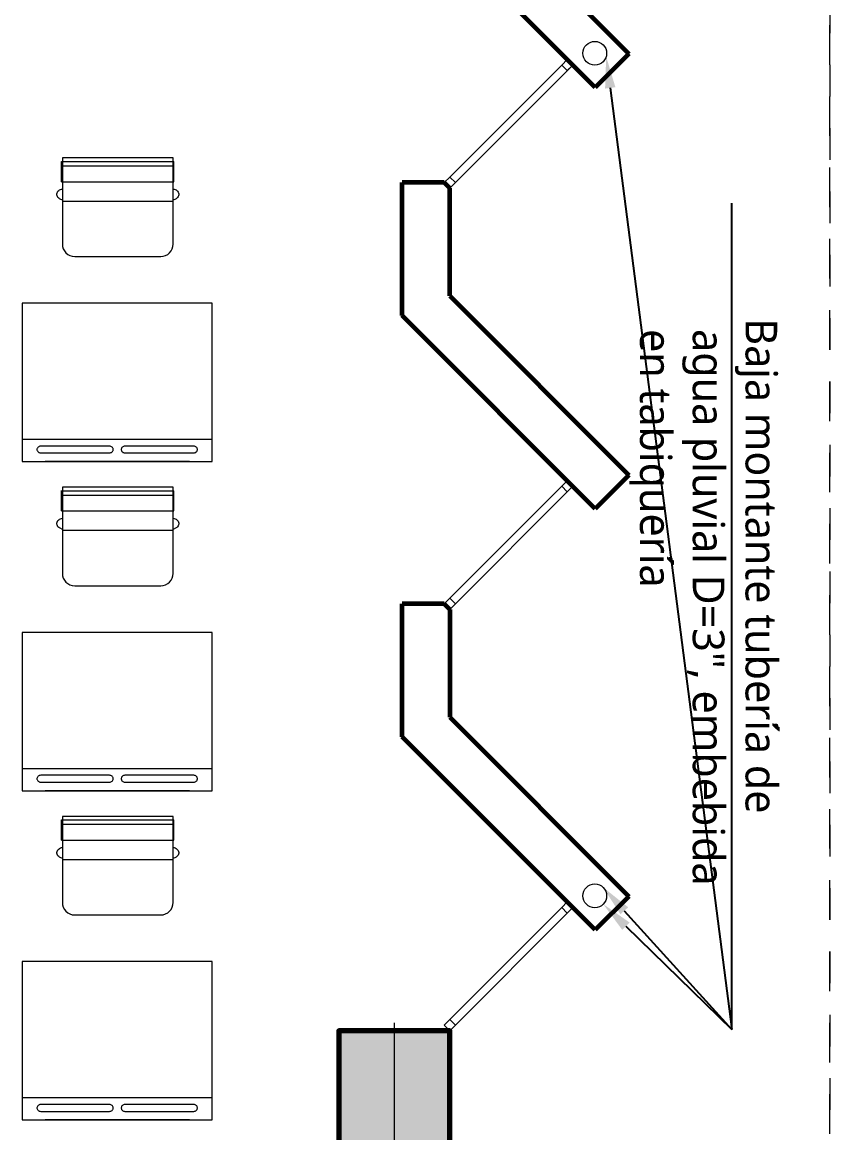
# Model space of a CAD drawing. Header units: millimetres. Extents: x 1 to 121, y 0 to 90.
# Drawn here: x 102.924 to 105.474, y 51.241 to 54.747 of the extents above; entities that cross this region are included whole.
import ezdxf
from ezdxf import colors
from ezdxf.entities.mleader import LeaderData, LeaderLine
from ezdxf.math import Vec2, Vec3

# ---------------------------------------------------------------- set-up
doc = ezdxf.new("R2010")
doc.units = ezdxf.units.MM
doc.linetypes.add('DASHED2', pattern=[0.375, 0.25, -0.125])
doc.linetypes.add('HIDDEN2', pattern=[0.1875, 0.125, -0.0625])
for name, color, linetype, lineweight in [('COLUMNAS 50', 32, 'Continuous', 70), ('Equipamiento SR', 23, 'Continuous', 0), ('Letras El', 9, 'Continuous', 5), ('letras sr', 7, 'Continuous', 5), ('Muros el', 144, 'Continuous', 60), ('proyecciones', 1, 'DASHED2', 5), ('tuberia de montantes', 10, 'Continuous', 0), ('Vanos', 140, 'Continuous', 5)]:
    doc.layers.add(name, color=color, linetype=linetype, lineweight=lineweight)
doc.layers.add('Mobiliario', color=7, linetype='Continuous', lineweight=0, true_color=0x7f7f7f)
doc.styles.add('Generales', font='trebuc.ttf', dxfattribs={"height": 0.1})

# ---------------------------------------------------------------- blocks, each defined once
blk = doc.blocks.new('Columna 1.10 x0.30')
at = {"true_color": 0xc7c8ca}
h = blk.add_hatch(color=9, dxfattribs=at)
h.dxf.hatch_style = 1
h.paths.add_polyline_path([(-234.8493, 113.8066), (-235.9493, 113.8066), (-235.9493, 113.4566), (-234.8493, 113.4566)])
h.paths.add_polyline_path([(-235.3906, 113.6316, -1), (-235.408, 113.6316, -1)], flags=16)
at = {"layer": 'COLUMNAS 50', "color": 1, "linetype": 'Continuous', "lineweight": 5}
for p, q in [((-235.3993, 113.8732), (-235.3993, 113.6932)), ((-235.9743, 113.6316), (-235.4443, 113.6316)), ((-234.8243, 113.6316), (-235.3543, 113.6316)), ((-235.3993, 113.5616), (-235.3993, 113.3816))]:
    blk.add_line(p, q, dxfattribs=at)
at = {"layer": 'COLUMNAS 50', "linetype": 'Continuous'}
blk.add_lwpolyline([(-235.9493, 113.4566), (-234.8493, 113.4566), (-234.8493, 113.8066), (-235.9493, 113.8066)], close=True, dxfattribs=at)
at = {"layer": 'COLUMNAS 50', "color": 1, "linetype": 'Continuous', "lineweight": 5}
blk.add_circle((-235.3993, 113.6316), 0.00871, dxfattribs=at)
blk.add_point((-235.3993, 113.6316), dxfattribs=at)
blk = doc.blocks.new('A$C3A47622C')
at = {"layer": 'Mobiliario', "linetype": 'Continuous'}
for p, q in [((0.0251, 0.3696), (0.0111, 0.3696)), ((0.0111, 0.015), (0.0111, 0.3696)), ((0.0752, 0.3696), (0.0251, 0.3696)), ((0.0251, 0.015), (0.0251, 0.3696)), ((0.0752, 0.015), (0.0752, 0.3696)), ((0.0983, 0.3673), (0.0987, 0.37)), ((0.0987, 0.37), (0.0997, 0.3732)), ((0.0997, 0.3732), (0.1012, 0.3762)), ((0.1012, 0.3762), (0.1031, 0.3788)), ((0.1031, 0.3788), (0.1053, 0.381)), ((0.1053, 0.381), (0.1079, 0.3828)), ((0.1079, 0.3828), (0.1107, 0.384)), ((0.1107, 0.384), (0.1136, 0.3846)), ((0.1136, 0.3846), (0.1165, 0.3846)), ((0.1165, 0.3846), (0.1194, 0.384)), ((0.1194, 0.384), (0.1222, 0.3828)), ((0.1222, 0.3828), (0.1248, 0.381)), ((0.1248, 0.381), (0.127, 0.3788)), ((0.127, 0.3788), (0.1289, 0.3762)), ((0.1289, 0.3762), (0.1297, 0.3747)), ((0.1297, 0.3747), (0.1333, 0.3673)), ((0.0752, 0.015), (0.0108, 0.015)), ((0.0987, 0.0146), (0.0983, 0.0173)), ((0.0997, 0.0113), (0.0987, 0.0146)), ((0.1012, 0.0084), (0.0997, 0.0113)), ((0.1031, 0.0057), (0.1012, 0.0084)), ((0.1053, 0.0035), (0.1031, 0.0057)), ((0.1079, 0.0018), (0.1053, 0.0035)), ((0.1107, 0.0006), (0.1079, 0.0018)), ((0.1136, 0), (0.1107, 0.0006)), ((0.1165, 0), (0.1136, 0)), ((0.1194, 0.0006), (0.1165, 0)), ((0.1222, 0.0018), (0.1194, 0.0006)), ((0.1248, 0.0035), (0.1222, 0.0018)), ((0.127, 0.0057), (0.1248, 0.0035)), ((0.1289, 0.0084), (0.127, 0.0057)), ((0.1297, 0.0099), (0.1289, 0.0084)), ((0.1333, 0.0173), (0.1297, 0.0099))]:
    blk.add_line(p, q, dxfattribs=at)
at = {"layer": 'Mobiliario'}
blk.add_line((0.1361, 0.0173), (0.1361, 0.3673), dxfattribs=at)
at = {"layer": 'Mobiliario', "linetype": 'Continuous'}
blk.add_lwpolyline([(0, 0.0173), (0.2722, 0.0173, 0.414214), (0.3111, 0.0562), (0.3111, 0.3284, 0.414214), (0.2722, 0.3673), (0, 0.3673), (0, 0.0173)], format="xyb", dxfattribs=at)

msp = doc.modelspace()

# ---------------------------------------------------------------- linework, layer by layer
at = {"layer": 'Equipamiento SR', "linetype": 'Continuous'}
for p, q in [((102.9241, 53.8599), (102.9241, 53.3599)), ((103.5241, 53.8599), (102.9241, 53.8599)), ((103.5241, 53.3599), (103.5241, 53.8599)), ((102.9241, 53.4304), (103.5241, 53.4304)), ((102.9719, 53.4024), (102.9712, 53.4006)), ((102.9731, 53.4041), (102.9719, 53.4024)), ((102.9745, 53.4055), (102.9731, 53.4041)), ((102.9762, 53.4067), (102.9745, 53.4055)), ((102.9781, 53.4077), (102.9762, 53.4067)), ((102.9802, 53.4083), (102.9781, 53.4077)), ((102.9824, 53.4087), (102.9802, 53.4083)), ((102.9835, 53.4087), (102.9824, 53.4087)), ((103.1988, 53.4087), (102.9835, 53.4087)), ((103.1999, 53.4087), (103.1988, 53.4087)), ((103.2021, 53.4083), (103.1999, 53.4087)), ((103.2042, 53.4077), (103.2021, 53.4083)), ((103.2061, 53.4067), (103.2042, 53.4077)), ((103.2078, 53.4055), (103.2061, 53.4067)), ((103.2092, 53.4041), (103.2078, 53.4055)), ((103.2103, 53.4024), (103.2092, 53.4041)), ((103.2111, 53.4006), (103.2103, 53.4024)), ((103.2379, 53.4024), (103.2372, 53.4006)), ((103.239, 53.4041), (103.2379, 53.4024)), ((103.2405, 53.4055), (103.239, 53.4041)), ((103.2422, 53.4067), (103.2405, 53.4055)), ((103.2441, 53.4077), (103.2422, 53.4067)), ((103.2462, 53.4083), (103.2441, 53.4077)), ((103.2483, 53.4087), (103.2462, 53.4083)), ((103.2494, 53.4087), (103.2483, 53.4087)), ((103.4648, 53.4087), (103.2494, 53.4087)), ((103.4659, 53.4087), (103.4648, 53.4087)), ((103.4681, 53.4083), (103.4659, 53.4087)), ((103.4701, 53.4077), (103.4681, 53.4083)), ((103.4721, 53.4067), (103.4701, 53.4077)), ((103.4738, 53.4055), (103.4721, 53.4067)), ((103.4752, 53.4041), (103.4738, 53.4055)), ((103.4763, 53.4024), (103.4752, 53.4041)), ((103.477, 53.4006), (103.4763, 53.4024)), ((103.5091, 53.4304), (103.5091, 53.4299)), ((102.9712, 53.4006), (102.9708, 53.3988)), ((102.9708, 53.3988), (102.9708, 53.3969)), ((102.9708, 53.3969), (102.9712, 53.395)), ((102.9712, 53.395), (102.9719, 53.3932)), ((102.9719, 53.3932), (102.9731, 53.3916)), ((102.9731, 53.3916), (102.9745, 53.3901)), ((102.9745, 53.3901), (102.9762, 53.3889)), ((102.9762, 53.3889), (102.9781, 53.388)), ((102.9781, 53.388), (102.9802, 53.3873)), ((102.9802, 53.3873), (102.9824, 53.387)), ((102.9824, 53.387), (102.9835, 53.387)), ((102.9835, 53.387), (103.1988, 53.387)), ((103.1988, 53.387), (103.1999, 53.387)), ((103.1999, 53.387), (103.2021, 53.3873)), ((103.2021, 53.3873), (103.2042, 53.388)), ((103.2042, 53.388), (103.2061, 53.3889)), ((103.2061, 53.3889), (103.2078, 53.3901)), ((103.2078, 53.3901), (103.2092, 53.3916)), ((103.2092, 53.3916), (103.2103, 53.3932)), ((103.2103, 53.3932), (103.2111, 53.395)), ((103.2114, 53.3988), (103.2111, 53.4006)), ((103.2111, 53.395), (103.2114, 53.3969)), ((103.2114, 53.3969), (103.2114, 53.3988)), ((103.2372, 53.4006), (103.2368, 53.3988)), ((103.2368, 53.3988), (103.2368, 53.3969)), ((103.2368, 53.3969), (103.2372, 53.395)), ((103.2372, 53.395), (103.2379, 53.3932)), ((103.2379, 53.3932), (103.239, 53.3916)), ((103.239, 53.3916), (103.2405, 53.3901)), ((103.2405, 53.3901), (103.2422, 53.3889)), ((103.2422, 53.3889), (103.2441, 53.388)), ((103.2441, 53.388), (103.2462, 53.3873)), ((103.2462, 53.3873), (103.2483, 53.387)), ((103.2483, 53.387), (103.2494, 53.387)), ((103.2494, 53.387), (103.4648, 53.387)), ((103.4648, 53.387), (103.4659, 53.387)), ((103.4659, 53.387), (103.4681, 53.3873)), ((103.4681, 53.3873), (103.4701, 53.388)), ((103.4701, 53.388), (103.4721, 53.3889)), ((103.4721, 53.3889), (103.4738, 53.3901)), ((103.4738, 53.3901), (103.4752, 53.3916)), ((103.4752, 53.3916), (103.4763, 53.3932)), ((103.4763, 53.3932), (103.477, 53.395)), ((103.4774, 53.3988), (103.477, 53.4006)), ((103.477, 53.395), (103.4774, 53.3969)), ((103.4774, 53.3969), (103.4774, 53.3988)), ((102.9241, 53.3599), (103.5241, 53.3599)), ((103.4521, 53.3599), (102.9961, 53.3599)), ((102.9241, 52.8205), (102.9241, 52.3205)), ((103.5241, 52.8205), (102.9241, 52.8205)), ((103.5241, 52.3205), (103.5241, 52.8205)), ((102.9241, 52.3909), (103.5241, 52.3909)), ((103.5091, 52.3909), (103.5091, 52.3905)), ((102.9712, 52.3612), (102.9708, 52.3593)), ((102.9708, 52.3593), (102.9708, 52.3575)), ((102.9708, 52.3575), (102.9712, 52.3556)), ((102.9719, 52.363), (102.9712, 52.3612)), ((102.9712, 52.3556), (102.9719, 52.3538)), ((102.9731, 52.3646), (102.9719, 52.363)), ((102.9719, 52.3538), (102.9731, 52.3522)), ((102.9745, 52.3661), (102.9731, 52.3646)), ((102.9731, 52.3522), (102.9745, 52.3507)), ((102.9762, 52.3673), (102.9745, 52.3661)), ((102.9745, 52.3507), (102.9762, 52.3495)), ((102.9781, 52.3683), (102.9762, 52.3673)), ((102.9762, 52.3495), (102.9781, 52.3485)), ((102.9802, 52.3689), (102.9781, 52.3683)), ((102.9824, 52.3692), (102.9802, 52.3689)), ((102.9835, 52.3692), (102.9824, 52.3692)), ((103.1988, 52.3692), (102.9835, 52.3692)), ((103.1999, 52.3692), (103.1988, 52.3692)), ((103.2021, 52.3689), (103.1999, 52.3692)), ((103.2042, 52.3683), (103.2021, 52.3689)), ((103.2061, 52.3673), (103.2042, 52.3683)), ((103.2042, 52.3485), (103.2061, 52.3495)), ((103.2078, 52.3661), (103.2061, 52.3673)), ((103.2061, 52.3495), (103.2078, 52.3507)), ((103.2092, 52.3646), (103.2078, 52.3661)), ((103.2078, 52.3507), (103.2092, 52.3522)), ((103.2103, 52.363), (103.2092, 52.3646)), ((103.2092, 52.3522), (103.2103, 52.3538)), ((103.2111, 52.3612), (103.2103, 52.363)), ((103.2103, 52.3538), (103.2111, 52.3556)), ((103.2114, 52.3593), (103.2111, 52.3612)), ((103.2111, 52.3556), (103.2114, 52.3575)), ((103.2114, 52.3575), (103.2114, 52.3593)), ((103.2372, 52.3612), (103.2368, 52.3593)), ((103.2368, 52.3593), (103.2368, 52.3575)), ((103.2368, 52.3575), (103.2372, 52.3556)), ((103.2379, 52.363), (103.2372, 52.3612)), ((103.2372, 52.3556), (103.2379, 52.3538)), ((103.239, 52.3646), (103.2379, 52.363)), ((103.2379, 52.3538), (103.239, 52.3522)), ((103.2405, 52.3661), (103.239, 52.3646)), ((103.239, 52.3522), (103.2405, 52.3507)), ((103.2422, 52.3673), (103.2405, 52.3661)), ((103.2405, 52.3507), (103.2422, 52.3495)), ((103.2441, 52.3683), (103.2422, 52.3673)), ((103.2422, 52.3495), (103.2441, 52.3485)), ((103.2462, 52.3689), (103.2441, 52.3683)), ((103.2483, 52.3692), (103.2462, 52.3689)), ((103.2494, 52.3692), (103.2483, 52.3692)), ((103.4648, 52.3692), (103.2494, 52.3692)), ((103.4659, 52.3692), (103.4648, 52.3692)), ((103.4681, 52.3689), (103.4659, 52.3692)), ((103.4701, 52.3683), (103.4681, 52.3689)), ((103.4721, 52.3673), (103.4701, 52.3683)), ((103.4701, 52.3485), (103.4721, 52.3495)), ((103.4738, 52.3661), (103.4721, 52.3673)), ((103.4721, 52.3495), (103.4738, 52.3507)), ((103.4752, 52.3646), (103.4738, 52.3661)), ((103.4738, 52.3507), (103.4752, 52.3522)), ((103.4763, 52.363), (103.4752, 52.3646)), ((103.4752, 52.3522), (103.4763, 52.3538)), ((103.477, 52.3612), (103.4763, 52.363)), ((103.4763, 52.3538), (103.477, 52.3556)), ((103.4774, 52.3593), (103.477, 52.3612)), ((103.477, 52.3556), (103.4774, 52.3575)), ((103.4774, 52.3575), (103.4774, 52.3593)), ((102.9241, 52.3205), (103.5241, 52.3205)), ((102.9781, 52.3485), (102.9802, 52.3479)), ((102.9802, 52.3479), (102.9824, 52.3476)), ((102.9824, 52.3476), (102.9835, 52.3476)), ((102.9835, 52.3476), (103.1988, 52.3476)), ((103.4521, 52.3205), (102.9961, 52.3205)), ((103.1988, 52.3476), (103.1999, 52.3476)), ((103.1999, 52.3476), (103.2021, 52.3479)), ((103.2021, 52.3479), (103.2042, 52.3485)), ((103.2441, 52.3485), (103.2462, 52.3479)), ((103.2462, 52.3479), (103.2483, 52.3476)), ((103.2483, 52.3476), (103.2494, 52.3476)), ((103.2494, 52.3476), (103.4648, 52.3476)), ((103.4648, 52.3476), (103.4659, 52.3476)), ((103.4659, 52.3476), (103.4681, 52.3479)), ((103.4681, 52.3479), (103.4701, 52.3485)), ((102.9241, 51.781), (102.9241, 51.281)), ((103.5241, 51.781), (102.9241, 51.781)), ((103.5241, 51.281), (103.5241, 51.781)), ((102.9241, 51.3515), (103.5241, 51.3515)), ((103.5091, 51.3515), (103.5091, 51.3511)), ((102.9712, 51.3218), (102.9708, 51.3199)), ((102.9708, 51.3199), (102.9708, 51.318)), ((102.9708, 51.318), (102.9712, 51.3162)), ((102.9719, 51.3236), (102.9712, 51.3218)), ((102.9712, 51.3162), (102.9719, 51.3144)), ((102.9731, 51.3252), (102.9719, 51.3236)), ((102.9719, 51.3144), (102.9731, 51.3127)), ((102.9745, 51.3267), (102.9731, 51.3252)), ((102.9731, 51.3127), (102.9745, 51.3113)), ((102.9762, 51.3279), (102.9745, 51.3267)), ((102.9745, 51.3113), (102.9762, 51.3101)), ((102.9781, 51.3288), (102.9762, 51.3279)), ((102.9762, 51.3101), (102.9781, 51.3091)), ((102.9802, 51.3295), (102.9781, 51.3288)), ((102.9781, 51.3091), (102.9802, 51.3085)), ((102.9824, 51.3298), (102.9802, 51.3295)), ((102.9802, 51.3085), (102.9824, 51.3081)), ((102.9835, 51.3298), (102.9824, 51.3298)), ((102.9824, 51.3081), (102.9835, 51.3081)), ((103.1988, 51.3298), (102.9835, 51.3298)), ((102.9835, 51.3081), (103.1988, 51.3081)), ((103.1999, 51.3298), (103.1988, 51.3298)), ((103.1988, 51.3081), (103.1999, 51.3081)), ((103.2021, 51.3295), (103.1999, 51.3298)), ((103.1999, 51.3081), (103.2021, 51.3085)), ((103.2042, 51.3288), (103.2021, 51.3295)), ((103.2021, 51.3085), (103.2042, 51.3091)), ((103.2061, 51.3279), (103.2042, 51.3288)), ((103.2042, 51.3091), (103.2061, 51.3101)), ((103.2078, 51.3267), (103.2061, 51.3279)), ((103.2061, 51.3101), (103.2078, 51.3113)), ((103.2092, 51.3252), (103.2078, 51.3267)), ((103.2078, 51.3113), (103.2092, 51.3127)), ((103.2103, 51.3236), (103.2092, 51.3252)), ((103.2092, 51.3127), (103.2103, 51.3144)), ((103.2111, 51.3218), (103.2103, 51.3236)), ((103.2103, 51.3144), (103.2111, 51.3162)), ((103.2114, 51.3199), (103.2111, 51.3218)), ((103.2111, 51.3162), (103.2114, 51.318)), ((103.2114, 51.318), (103.2114, 51.3199)), ((103.2372, 51.3218), (103.2368, 51.3199)), ((103.2368, 51.3199), (103.2368, 51.318)), ((103.2368, 51.318), (103.2372, 51.3162)), ((103.2379, 51.3236), (103.2372, 51.3218)), ((103.2372, 51.3162), (103.2379, 51.3144)), ((103.239, 51.3252), (103.2379, 51.3236)), ((103.2379, 51.3144), (103.239, 51.3127)), ((103.2405, 51.3267), (103.239, 51.3252)), ((103.239, 51.3127), (103.2405, 51.3113)), ((103.2422, 51.3279), (103.2405, 51.3267)), ((103.2405, 51.3113), (103.2422, 51.3101)), ((103.2441, 51.3288), (103.2422, 51.3279)), ((103.2422, 51.3101), (103.2441, 51.3091)), ((103.2462, 51.3295), (103.2441, 51.3288)), ((103.2441, 51.3091), (103.2462, 51.3085)), ((103.2483, 51.3298), (103.2462, 51.3295)), ((103.2462, 51.3085), (103.2483, 51.3081)), ((103.2494, 51.3298), (103.2483, 51.3298)), ((103.2483, 51.3081), (103.2494, 51.3081)), ((103.4648, 51.3298), (103.2494, 51.3298)), ((103.2494, 51.3081), (103.4648, 51.3081)), ((103.4659, 51.3298), (103.4648, 51.3298)), ((103.4648, 51.3081), (103.4659, 51.3081)), ((103.4681, 51.3295), (103.4659, 51.3298)), ((103.4659, 51.3081), (103.4681, 51.3085)), ((103.4701, 51.3288), (103.4681, 51.3295)), ((103.4681, 51.3085), (103.4701, 51.3091)), ((103.4721, 51.3279), (103.4701, 51.3288)), ((103.4701, 51.3091), (103.4721, 51.3101)), ((103.4738, 51.3267), (103.4721, 51.3279)), ((103.4721, 51.3101), (103.4738, 51.3113)), ((103.4752, 51.3252), (103.4738, 51.3267)), ((103.4738, 51.3113), (103.4752, 51.3127)), ((103.4763, 51.3236), (103.4752, 51.3252)), ((103.4752, 51.3127), (103.4763, 51.3144)), ((103.477, 51.3218), (103.4763, 51.3236)), ((103.4763, 51.3144), (103.477, 51.3162)), ((103.4774, 51.3199), (103.477, 51.3218)), ((103.477, 51.3162), (103.4774, 51.318)), ((103.4774, 51.318), (103.4774, 51.3199)), ((102.9241, 51.281), (103.5241, 51.281)), ((103.4521, 51.281), (102.9961, 51.281))]:
    msp.add_line(p, q, dxfattribs=at)
at = {"layer": 'Mobiliario', "linetype": 'Continuous', "lineweight": 0}
for p, q in [((102.9241, 53.8599), (102.9241, 53.3599)), ((103.5241, 53.8599), (102.9241, 53.8599)), ((103.5241, 53.3599), (103.5241, 53.8599)), ((102.9241, 53.4304), (103.5241, 53.4304)), ((102.9719, 53.4024), (102.9712, 53.4006)), ((102.9731, 53.4041), (102.9719, 53.4024)), ((102.9745, 53.4055), (102.9731, 53.4041)), ((102.9762, 53.4067), (102.9745, 53.4055)), ((102.9781, 53.4077), (102.9762, 53.4067)), ((102.9802, 53.4083), (102.9781, 53.4077)), ((102.9824, 53.4087), (102.9802, 53.4083)), ((102.9835, 53.4087), (102.9824, 53.4087)), ((103.1988, 53.4087), (102.9835, 53.4087)), ((103.1999, 53.4087), (103.1988, 53.4087)), ((103.2021, 53.4083), (103.1999, 53.4087)), ((103.2042, 53.4077), (103.2021, 53.4083)), ((103.2061, 53.4067), (103.2042, 53.4077)), ((103.2078, 53.4055), (103.2061, 53.4067)), ((103.2092, 53.4041), (103.2078, 53.4055)), ((103.2103, 53.4024), (103.2092, 53.4041)), ((103.2111, 53.4006), (103.2103, 53.4024)), ((103.2379, 53.4024), (103.2372, 53.4006)), ((103.239, 53.4041), (103.2379, 53.4024)), ((103.2405, 53.4055), (103.239, 53.4041)), ((103.2422, 53.4067), (103.2405, 53.4055)), ((103.2441, 53.4077), (103.2422, 53.4067)), ((103.2462, 53.4083), (103.2441, 53.4077)), ((103.2483, 53.4087), (103.2462, 53.4083)), ((103.2494, 53.4087), (103.2483, 53.4087)), ((103.4648, 53.4087), (103.2494, 53.4087)), ((103.4659, 53.4087), (103.4648, 53.4087)), ((103.4681, 53.4083), (103.4659, 53.4087)), ((103.4701, 53.4077), (103.4681, 53.4083)), ((103.4721, 53.4067), (103.4701, 53.4077)), ((103.4738, 53.4055), (103.4721, 53.4067)), ((103.4752, 53.4041), (103.4738, 53.4055)), ((103.4763, 53.4024), (103.4752, 53.4041)), ((103.477, 53.4006), (103.4763, 53.4024)), ((103.5091, 53.4304), (103.5091, 53.4299)), ((102.9712, 53.4006), (102.9708, 53.3988)), ((102.9708, 53.3988), (102.9708, 53.3969)), ((102.9708, 53.3969), (102.9712, 53.395)), ((102.9712, 53.395), (102.9719, 53.3932)), ((102.9719, 53.3932), (102.9731, 53.3916)), ((102.9731, 53.3916), (102.9745, 53.3901)), ((102.9745, 53.3901), (102.9762, 53.3889)), ((102.9762, 53.3889), (102.9781, 53.388)), ((102.9781, 53.388), (102.9802, 53.3873)), ((102.9802, 53.3873), (102.9824, 53.387)), ((102.9824, 53.387), (102.9835, 53.387)), ((102.9835, 53.387), (103.1988, 53.387)), ((103.1988, 53.387), (103.1999, 53.387)), ((103.1999, 53.387), (103.2021, 53.3873)), ((103.2021, 53.3873), (103.2042, 53.388)), ((103.2042, 53.388), (103.2061, 53.3889)), ((103.2061, 53.3889), (103.2078, 53.3901)), ((103.2078, 53.3901), (103.2092, 53.3916)), ((103.2092, 53.3916), (103.2103, 53.3932)), ((103.2103, 53.3932), (103.2111, 53.395)), ((103.2114, 53.3988), (103.2111, 53.4006)), ((103.2111, 53.395), (103.2114, 53.3969)), ((103.2114, 53.3969), (103.2114, 53.3988)), ((103.2372, 53.4006), (103.2368, 53.3988)), ((103.2368, 53.3988), (103.2368, 53.3969)), ((103.2368, 53.3969), (103.2372, 53.395)), ((103.2372, 53.395), (103.2379, 53.3932)), ((103.2379, 53.3932), (103.239, 53.3916)), ((103.239, 53.3916), (103.2405, 53.3901)), ((103.2405, 53.3901), (103.2422, 53.3889)), ((103.2422, 53.3889), (103.2441, 53.388)), ((103.2441, 53.388), (103.2462, 53.3873)), ((103.2462, 53.3873), (103.2483, 53.387)), ((103.2483, 53.387), (103.2494, 53.387)), ((103.2494, 53.387), (103.4648, 53.387)), ((103.4648, 53.387), (103.4659, 53.387)), ((103.4659, 53.387), (103.4681, 53.3873)), ((103.4681, 53.3873), (103.4701, 53.388)), ((103.4701, 53.388), (103.4721, 53.3889)), ((103.4721, 53.3889), (103.4738, 53.3901)), ((103.4738, 53.3901), (103.4752, 53.3916)), ((103.4752, 53.3916), (103.4763, 53.3932)), ((103.4763, 53.3932), (103.477, 53.395)), ((103.4774, 53.3988), (103.477, 53.4006)), ((103.477, 53.395), (103.4774, 53.3969)), ((103.4774, 53.3969), (103.4774, 53.3988)), ((102.9241, 53.3599), (103.5241, 53.3599)), ((103.4521, 53.3599), (102.9961, 53.3599)), ((102.9241, 52.8205), (102.9241, 52.3205)), ((103.5241, 52.8205), (102.9241, 52.8205)), ((103.5241, 52.3205), (103.5241, 52.8205)), ((102.9241, 52.3909), (103.5241, 52.3909)), ((103.5091, 52.3909), (103.5091, 52.3905)), ((102.9712, 52.3612), (102.9708, 52.3593)), ((102.9708, 52.3593), (102.9708, 52.3575)), ((102.9708, 52.3575), (102.9712, 52.3556)), ((102.9719, 52.363), (102.9712, 52.3612)), ((102.9712, 52.3556), (102.9719, 52.3538)), ((102.9731, 52.3646), (102.9719, 52.363)), ((102.9719, 52.3538), (102.9731, 52.3522)), ((102.9745, 52.3661), (102.9731, 52.3646)), ((102.9731, 52.3522), (102.9745, 52.3507)), ((102.9762, 52.3673), (102.9745, 52.3661)), ((102.9745, 52.3507), (102.9762, 52.3495)), ((102.9781, 52.3683), (102.9762, 52.3673)), ((102.9762, 52.3495), (102.9781, 52.3485)), ((102.9802, 52.3689), (102.9781, 52.3683)), ((102.9824, 52.3692), (102.9802, 52.3689)), ((102.9835, 52.3692), (102.9824, 52.3692)), ((103.1988, 52.3692), (102.9835, 52.3692)), ((103.1999, 52.3692), (103.1988, 52.3692)), ((103.2021, 52.3689), (103.1999, 52.3692)), ((103.2042, 52.3683), (103.2021, 52.3689)), ((103.2061, 52.3673), (103.2042, 52.3683)), ((103.2042, 52.3485), (103.2061, 52.3495)), ((103.2078, 52.3661), (103.2061, 52.3673)), ((103.2061, 52.3495), (103.2078, 52.3507)), ((103.2092, 52.3646), (103.2078, 52.3661)), ((103.2078, 52.3507), (103.2092, 52.3522)), ((103.2103, 52.363), (103.2092, 52.3646)), ((103.2092, 52.3522), (103.2103, 52.3538)), ((103.2111, 52.3612), (103.2103, 52.363)), ((103.2103, 52.3538), (103.2111, 52.3556)), ((103.2114, 52.3593), (103.2111, 52.3612)), ((103.2111, 52.3556), (103.2114, 52.3575)), ((103.2114, 52.3575), (103.2114, 52.3593)), ((103.2372, 52.3612), (103.2368, 52.3593)), ((103.2368, 52.3593), (103.2368, 52.3575)), ((103.2368, 52.3575), (103.2372, 52.3556)), ((103.2379, 52.363), (103.2372, 52.3612)), ((103.2372, 52.3556), (103.2379, 52.3538)), ((103.239, 52.3646), (103.2379, 52.363)), ((103.2379, 52.3538), (103.239, 52.3522)), ((103.2405, 52.3661), (103.239, 52.3646)), ((103.239, 52.3522), (103.2405, 52.3507)), ((103.2422, 52.3673), (103.2405, 52.3661)), ((103.2405, 52.3507), (103.2422, 52.3495)), ((103.2441, 52.3683), (103.2422, 52.3673)), ((103.2422, 52.3495), (103.2441, 52.3485)), ((103.2462, 52.3689), (103.2441, 52.3683)), ((103.2483, 52.3692), (103.2462, 52.3689)), ((103.2494, 52.3692), (103.2483, 52.3692)), ((103.4648, 52.3692), (103.2494, 52.3692)), ((103.4659, 52.3692), (103.4648, 52.3692)), ((103.4681, 52.3689), (103.4659, 52.3692)), ((103.4701, 52.3683), (103.4681, 52.3689)), ((103.4721, 52.3673), (103.4701, 52.3683)), ((103.4701, 52.3485), (103.4721, 52.3495)), ((103.4738, 52.3661), (103.4721, 52.3673)), ((103.4721, 52.3495), (103.4738, 52.3507)), ((103.4752, 52.3646), (103.4738, 52.3661)), ((103.4738, 52.3507), (103.4752, 52.3522)), ((103.4763, 52.363), (103.4752, 52.3646)), ((103.4752, 52.3522), (103.4763, 52.3538)), ((103.477, 52.3612), (103.4763, 52.363)), ((103.4763, 52.3538), (103.477, 52.3556)), ((103.4774, 52.3593), (103.477, 52.3612)), ((103.477, 52.3556), (103.4774, 52.3575)), ((103.4774, 52.3575), (103.4774, 52.3593)), ((102.9241, 52.3205), (103.5241, 52.3205)), ((102.9781, 52.3485), (102.9802, 52.3479)), ((102.9802, 52.3479), (102.9824, 52.3476)), ((102.9824, 52.3476), (102.9835, 52.3476)), ((102.9835, 52.3476), (103.1988, 52.3476)), ((103.4521, 52.3205), (102.9961, 52.3205)), ((103.1988, 52.3476), (103.1999, 52.3476)), ((103.1999, 52.3476), (103.2021, 52.3479)), ((103.2021, 52.3479), (103.2042, 52.3485)), ((103.2441, 52.3485), (103.2462, 52.3479)), ((103.2462, 52.3479), (103.2483, 52.3476)), ((103.2483, 52.3476), (103.2494, 52.3476)), ((103.2494, 52.3476), (103.4648, 52.3476)), ((103.4648, 52.3476), (103.4659, 52.3476)), ((103.4659, 52.3476), (103.4681, 52.3479)), ((103.4681, 52.3479), (103.4701, 52.3485)), ((102.9241, 51.781), (102.9241, 51.281)), ((103.5241, 51.781), (102.9241, 51.781)), ((103.5241, 51.281), (103.5241, 51.781)), ((102.9241, 51.3515), (103.5241, 51.3515)), ((103.5091, 51.3515), (103.5091, 51.3511)), ((102.9712, 51.3218), (102.9708, 51.3199)), ((102.9708, 51.3199), (102.9708, 51.318)), ((102.9708, 51.318), (102.9712, 51.3162)), ((102.9719, 51.3236), (102.9712, 51.3218)), ((102.9712, 51.3162), (102.9719, 51.3144)), ((102.9731, 51.3252), (102.9719, 51.3236)), ((102.9719, 51.3144), (102.9731, 51.3127)), ((102.9745, 51.3267), (102.9731, 51.3252)), ((102.9731, 51.3127), (102.9745, 51.3113)), ((102.9762, 51.3279), (102.9745, 51.3267)), ((102.9745, 51.3113), (102.9762, 51.3101)), ((102.9781, 51.3288), (102.9762, 51.3279)), ((102.9762, 51.3101), (102.9781, 51.3091)), ((102.9802, 51.3295), (102.9781, 51.3288)), ((102.9781, 51.3091), (102.9802, 51.3085)), ((102.9824, 51.3298), (102.9802, 51.3295)), ((102.9802, 51.3085), (102.9824, 51.3081)), ((102.9835, 51.3298), (102.9824, 51.3298)), ((102.9824, 51.3081), (102.9835, 51.3081)), ((103.1988, 51.3298), (102.9835, 51.3298)), ((102.9835, 51.3081), (103.1988, 51.3081)), ((103.1999, 51.3298), (103.1988, 51.3298)), ((103.1988, 51.3081), (103.1999, 51.3081)), ((103.2021, 51.3295), (103.1999, 51.3298)), ((103.1999, 51.3081), (103.2021, 51.3085)), ((103.2042, 51.3288), (103.2021, 51.3295)), ((103.2021, 51.3085), (103.2042, 51.3091)), ((103.2061, 51.3279), (103.2042, 51.3288)), ((103.2042, 51.3091), (103.2061, 51.3101)), ((103.2078, 51.3267), (103.2061, 51.3279)), ((103.2061, 51.3101), (103.2078, 51.3113)), ((103.2092, 51.3252), (103.2078, 51.3267)), ((103.2078, 51.3113), (103.2092, 51.3127)), ((103.2103, 51.3236), (103.2092, 51.3252)), ((103.2092, 51.3127), (103.2103, 51.3144)), ((103.2111, 51.3218), (103.2103, 51.3236)), ((103.2103, 51.3144), (103.2111, 51.3162)), ((103.2114, 51.3199), (103.2111, 51.3218)), ((103.2111, 51.3162), (103.2114, 51.318)), ((103.2114, 51.318), (103.2114, 51.3199)), ((103.2372, 51.3218), (103.2368, 51.3199)), ((103.2368, 51.3199), (103.2368, 51.318)), ((103.2368, 51.318), (103.2372, 51.3162)), ((103.2379, 51.3236), (103.2372, 51.3218)), ((103.2372, 51.3162), (103.2379, 51.3144)), ((103.239, 51.3252), (103.2379, 51.3236)), ((103.2379, 51.3144), (103.239, 51.3127)), ((103.2405, 51.3267), (103.239, 51.3252)), ((103.239, 51.3127), (103.2405, 51.3113)), ((103.2422, 51.3279), (103.2405, 51.3267)), ((103.2405, 51.3113), (103.2422, 51.3101)), ((103.2441, 51.3288), (103.2422, 51.3279)), ((103.2422, 51.3101), (103.2441, 51.3091)), ((103.2462, 51.3295), (103.2441, 51.3288)), ((103.2441, 51.3091), (103.2462, 51.3085)), ((103.2483, 51.3298), (103.2462, 51.3295)), ((103.2462, 51.3085), (103.2483, 51.3081)), ((103.2494, 51.3298), (103.2483, 51.3298)), ((103.2483, 51.3081), (103.2494, 51.3081)), ((103.4648, 51.3298), (103.2494, 51.3298)), ((103.2494, 51.3081), (103.4648, 51.3081)), ((103.4659, 51.3298), (103.4648, 51.3298)), ((103.4648, 51.3081), (103.4659, 51.3081)), ((103.4681, 51.3295), (103.4659, 51.3298)), ((103.4659, 51.3081), (103.4681, 51.3085)), ((103.4701, 51.3288), (103.4681, 51.3295)), ((103.4681, 51.3085), (103.4701, 51.3091)), ((103.4721, 51.3279), (103.4701, 51.3288)), ((103.4701, 51.3091), (103.4721, 51.3101)), ((103.4738, 51.3267), (103.4721, 51.3279)), ((103.4721, 51.3101), (103.4738, 51.3113)), ((103.4752, 51.3252), (103.4738, 51.3267)), ((103.4738, 51.3113), (103.4752, 51.3127)), ((103.4763, 51.3236), (103.4752, 51.3252)), ((103.4752, 51.3127), (103.4763, 51.3144)), ((103.477, 51.3218), (103.4763, 51.3236)), ((103.4763, 51.3144), (103.477, 51.3162)), ((103.4774, 51.3199), (103.477, 51.3218)), ((103.477, 51.3162), (103.4774, 51.318)), ((103.4774, 51.318), (103.4774, 51.3199)), ((102.9241, 51.281), (103.5241, 51.281)), ((103.4521, 51.281), (102.9961, 51.281))]:
    msp.add_line(p, q, dxfattribs=at)
at = {"layer": 'Muros el', "ltscale": 0.05}
for p, q in [((104.2565, 54.2405), (104.1241, 54.2405)), ((104.2565, 54.2405), (104.1242, 54.2405)), ((104.2742, 54.2228), (104.2565, 54.2405)), ((104.2741, 54.2228), (104.2565, 54.2405)), ((104.1241, 52.4906), (104.1241, 52.9105)), ((104.2565, 52.9105), (104.1241, 52.9105)), ((104.1242, 52.4906), (104.1242, 52.9105)), ((104.2565, 52.9105), (104.1242, 52.9105)), ((104.2742, 52.8928), (104.2565, 52.9105)), ((104.2741, 52.8928), (104.2565, 52.9105))]:
    msp.add_line(p, q, dxfattribs=at)
for points in [[(104.7338, 54.541), (104.062, 55.2128)], [(104.7338, 54.541), (104.062, 55.2128)], [(104.2741, 55.2128), (104.8398, 54.6471)], [(104.2742, 55.2128), (104.8398, 54.6471)], [(104.8398, 54.6471), (104.7338, 54.541)], [(104.8398, 54.6471), (104.7338, 54.541)], [(104.1241, 53.8206), (104.1241, 54.2405)], [(104.1242, 53.8206), (104.1242, 54.2405)], [(104.2741, 53.8827), (104.2741, 54.2228)], [(104.2742, 53.8827), (104.2742, 54.2228)], [(104.2741, 53.8827), (104.8398, 53.317)], [(104.2742, 53.8827), (104.8398, 53.3171)], [(104.7338, 53.211), (104.1241, 53.8206)], [(104.7338, 53.211), (104.1242, 53.8206)], [(104.8398, 53.3171), (104.7338, 53.211)], [(104.8398, 53.317), (104.7338, 53.211)], [(104.2741, 52.8928), (104.2741, 52.5527)], [(104.2742, 52.8928), (104.2742, 52.5527)], [(104.2741, 52.5527), (104.8398, 51.987)], [(104.2742, 52.5527), (104.8398, 51.987)], [(104.7338, 51.881), (104.1241, 52.4906)], [(104.7338, 51.881), (104.1242, 52.4906)], [(104.8398, 51.987), (104.7338, 51.881)], [(104.8398, 51.987), (104.7338, 51.881)]]:
    msp.add_lwpolyline(points, dxfattribs=at)
at = {"layer": 'proyecciones', "linetype": 'HIDDEN2', "ltscale": 0.5}
msp.add_line((105.4741, 65.4128), (105.4741, 36.6128), dxfattribs=at)
at = {"layer": 'proyecciones', "linetype": 'HIDDEN2'}
msp.add_lwpolyline([(104.2741, 36.6128), (105.4741, 36.6128), (105.4741, 65.4128), (104.2741, 65.4128)], dxfattribs=at)
at = {"layer": 'tuberia de montantes'}
for centre in [(104.732, 54.6488), (104.732, 54.6488), (104.732, 51.9887), (104.732, 51.9887)]:
    msp.add_circle(centre, 0.0375, dxfattribs=at)
at = {"layer": 'Vanos', "color": 7, "linetype": 'Continuous'}
for p, q in [((104.6277, 54.6117), (104.6454, 54.6294)), ((104.6631, 54.6117), (104.6454, 54.6294)), ((104.2742, 54.2228), (104.6631, 54.6117)), ((104.2742, 54.2582), (104.6277, 54.6117)), ((104.6454, 54.594), (104.6277, 54.6117)), ((104.6631, 54.6117), (104.6454, 54.594)), ((104.2565, 54.2405), (104.2742, 54.2582)), ((104.2742, 54.2582), (104.2918, 54.2405)), ((104.6454, 53.2994), (104.6277, 53.3171)), ((104.6454, 53.2994), (104.6277, 53.2817)), ((104.6277, 53.2817), (104.6454, 53.2994)), ((104.2742, 52.8928), (104.6631, 53.2817)), ((104.2742, 52.9281), (104.6277, 53.2817)), ((104.6454, 53.264), (104.6277, 53.2817)), ((104.2565, 52.9105), (104.2742, 52.9281)), ((104.2742, 52.9281), (104.2918, 52.9105)), ((104.6277, 51.9517), (104.6454, 51.9694)), ((104.663, 51.9517), (104.6454, 51.9694)), ((104.2741, 51.5628), (104.663, 51.9517)), ((104.2741, 51.5981), (104.6277, 51.9517)), ((104.6454, 51.934), (104.6277, 51.9517)), ((104.663, 51.9517), (104.6454, 51.934)), ((104.2565, 51.5804), (104.2741, 51.5981)), ((104.2741, 51.5628), (104.2565, 51.5804)), ((104.2918, 51.5804), (104.2741, 51.5981)), ((104.2918, 51.5804), (104.2741, 51.5628))]:
    msp.add_line(p, q, dxfattribs=at)
at = {"layer": 'Vanos', "linetype": 'Continuous'}
for p, q in [((104.6277, 54.6117), (104.6454, 54.6294)), ((104.6631, 54.6117), (104.6454, 54.6294)), ((104.2741, 54.2228), (104.6631, 54.6117)), ((104.2741, 54.2582), (104.6277, 54.6117)), ((104.6454, 54.594), (104.6277, 54.6117)), ((104.6631, 54.6117), (104.6454, 54.594)), ((104.2565, 54.2405), (104.2741, 54.2582)), ((104.2741, 54.2582), (104.2918, 54.2405)), ((104.6277, 53.2817), (104.6454, 53.2994)), ((104.6631, 53.2817), (104.6454, 53.2994)), ((104.2741, 52.8928), (104.6631, 53.2817)), ((104.2741, 52.9281), (104.6277, 53.2817)), ((104.6454, 53.264), (104.6277, 53.2817)), ((104.6631, 53.2817), (104.6454, 53.264)), ((104.2565, 52.9105), (104.2741, 52.9281)), ((104.2741, 52.9281), (104.2918, 52.9105)), ((104.6277, 51.9517), (104.6454, 51.9693)), ((104.663, 51.9517), (104.6454, 51.9693)), ((104.2741, 51.5628), (104.663, 51.9517)), ((104.2741, 51.5981), (104.6277, 51.9517)), ((104.6454, 51.934), (104.6277, 51.9517)), ((104.663, 51.9517), (104.6454, 51.934)), ((104.2565, 51.5804), (104.2741, 51.5981)), ((104.2741, 51.5628), (104.2565, 51.5804)), ((104.2918, 51.5804), (104.2741, 51.5981)), ((104.2918, 51.5804), (104.2741, 51.5628))]:
    msp.add_line(p, q, dxfattribs=at)

# ---------------------------------------------------------------- block references
at = {"layer": 'COLUMNAS 50', "rotation": 90.00000079175702}
msp.add_blockref('Columna 1.10 x0.30', (217.7307, 286.4121), dxfattribs=at)
msp.add_blockref('Columna 1.10 x0.30', (217.7307, 286.4121), dxfattribs=at)
at = {"layer": 'Equipamiento SR', "rotation": 270}
for p in [(103.0336, 54.3184), (103.0336, 54.3184), (103.0336, 53.279), (103.0336, 53.279), (103.0336, 52.2396), (103.0336, 52.2396)]:
    msp.add_blockref('A$C3A47622C', p, dxfattribs=at)

# ---------------------------------------------------------------- leaders
at = {"layer": 'Letras El'}
ml = msp.add_multileader_mtext('Standard', dxfattribs=at)
ml.set_content('{\\H0.86957x;Baja montante tuberia de\\P agua pluvial D=3", embebida\\P en tabiqueria}', color=256, style='Generales')
ml.set_leader_properties()
ml.build(insert=Vec2(0, 0))
ml.multileader.update_dxf_attribs({"text_right_attachment_type": 6, "dogleg_length": 0.36, "arrow_head_size": 0.1})
ctx = ml.context
ctx.base_point, ctx.char_height, ctx.arrow_head_size, ctx.landing_gap_size, ctx.plane_origin, ctx.plane_x_axis, ctx.plane_y_axis = Vec3(105.2365, 53.902), 0.115, 0.1, 0.09, Vec3(105.6725, 54.3654), Vec3(0, -1), Vec3(1, 0)
ctx.right_attachment = 6
notes = []
notes.append((ctx, [(1, (1, 1, 0), (105.1649, 51.5669), (0, 1), 0.36, [(0, [(104.7681, 54.6387)], 0, []), (1, [(104.7582, 52.0156)], 0, [])])]))
ctx.mtext.insert, ctx.mtext.text_direction, ctx.mtext.rotation, ctx.mtext.flow_direction = Vec3(105.3082, 53.812), Vec3(0, -1), 4.712389, 5
at = {"layer": 'letras sr'}
ml = msp.add_multileader_mtext('Standard', dxfattribs=at)
ml.set_content('{\\H0.86957x;Baja montante tubería de\\P agua pluvial D=3", embebida\\P en tabiquería}', color=256, style='Generales')
ml.set_leader_properties()
ml.build(insert=Vec2(0, 0))
ml.multileader.update_dxf_attribs({"text_right_attachment_type": 6, "dogleg_length": 0.36, "arrow_head_size": 0.1})
ctx = ml.context
ctx.base_point, ctx.char_height, ctx.arrow_head_size, ctx.landing_gap_size, ctx.plane_origin, ctx.plane_x_axis, ctx.plane_y_axis = Vec3(105.2365, 53.902), 0.115, 0.1, 0.09, Vec3(105.6725, 54.3654), Vec3(0, -1), Vec3(1, 0)
ctx.right_attachment = 6
notes.append((ctx, [(1, (1, 1, 0), (105.1649, 51.5669), (0, 1), 0.36, [(0, [(104.7681, 54.6387)], 0, []), (1, [(104.7588, 51.9626)], 0, [])])]))
ctx.mtext.insert, ctx.mtext.text_direction, ctx.mtext.rotation, ctx.mtext.flow_direction = Vec3(105.3082, 53.812), Vec3(0, -1), 4.712389, 5
for ctx, leaders in notes:
    for number, flags, end, landing, length, lines in leaders:
        leader = LeaderData()
        leader.index, (leader.has_last_leader_line, leader.has_dogleg_vector, leader.attachment_direction) = number, flags
        leader.last_leader_point, leader.dogleg_vector, leader.dogleg_length = Vec3(end), Vec3(landing), length
        for number, points, colour, breaks in lines:
            line = LeaderLine()
            line.index, line.vertices, line.color, line.breaks = number, Vec3.list(points), colors.encode_raw_color(colour), breaks
            leader.lines.append(line)
        ctx.leaders.append(leader)

doc.saveas('drawing.dxf')
